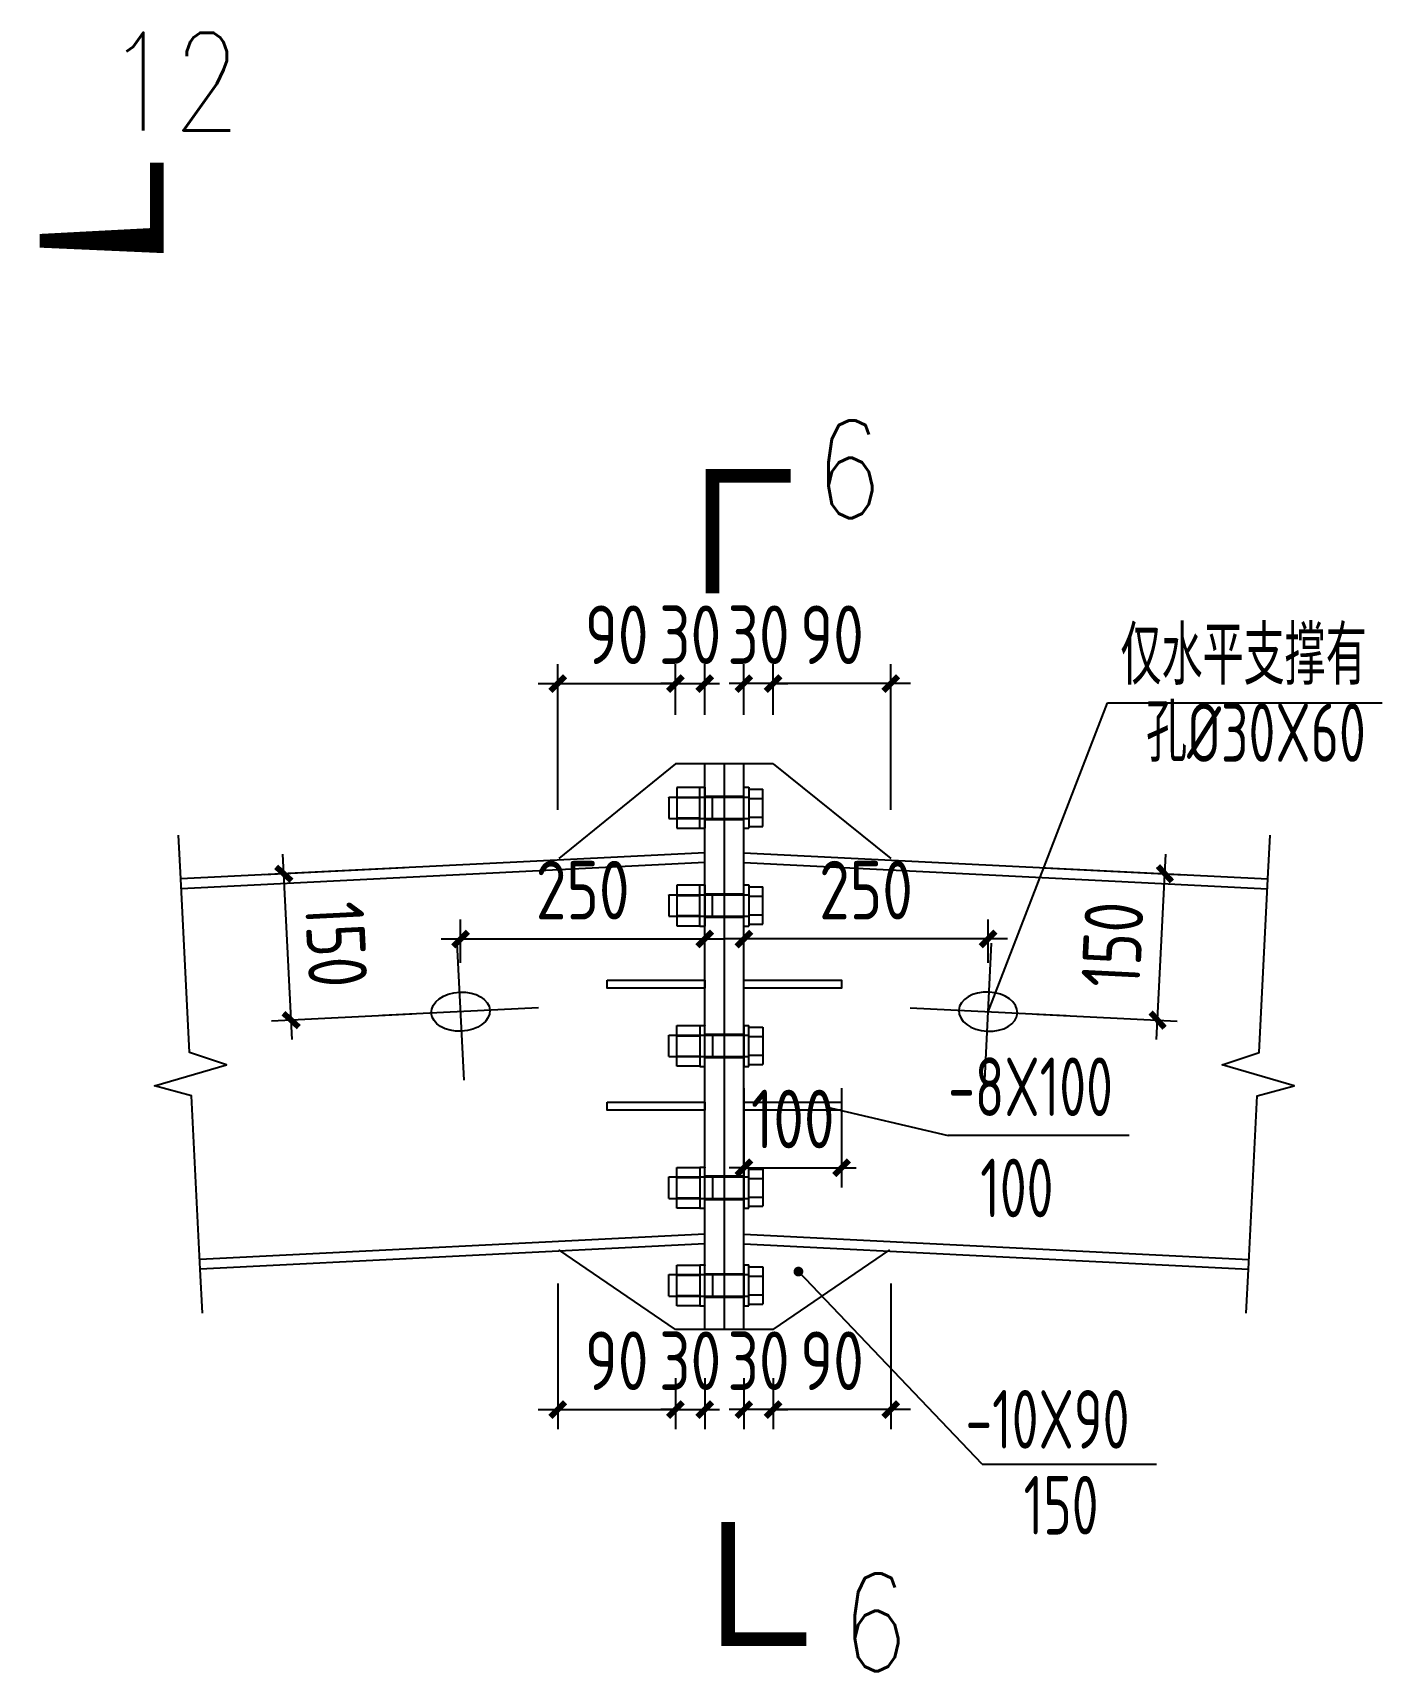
# Model space of a CAD drawing. Extents: x -33967 to 1773478, y -1022458 to -784650.
# Drawn here: x 1737440 to 1744347, y -1014490 to -1006104 of the extents above; entities that cross this region are included whole.
import ezdxf
from ezdxf.enums import TextEntityAlignment as Align

# ---------------------------------------------------------------- set-up
doc = ezdxf.new("R2010")
doc.units = 0
doc.header["$LTSCALE"] = 1000
doc.header["$MEASUREMENT"] = 0
for name, color, linetype in [('AXIS', 3, 'Continuous'), ('BOLT', 251, 'Continuous'), ('DIM', 146, 'Continuous'), ('GL', 150, 'Continuous'), ('PUB_DIM', 3, 'Continuous'), ('PZ', 202, 'Continuous'), ('TEXT', 7, 'Continuous'), ('引出线', 3, 'Continuous')]:
    doc.layers.add(name, color=color, linetype=linetype)
doc.styles.add('SIM-TSSC', font='simplex.shx', dxfattribs={"width": 0.8, "bigfont": 'tssdchn.shx'})
doc.styles.add('TSSD_Dimension', font='Tssdeng.shx', dxfattribs={"width": 0.8, "bigfont": 'hztxt.shx'})
doc.styles.add('TSSD_Norm', font='tssdeng.shx', dxfattribs={"bigfont": 'hztxt.shx'})
doc.dimstyles.new('TSSD_20_100', dxfattribs={"dimtxt": 300, "dimasz": 75, "dimexe": 100, "dimexo": 250, "dimgap": 100, "dimtad": 1, "dimdec": 0, "dimlfac": 0.2, "dimzin": 0, "dimdsep": 46, "dimtxsty": 'TSSD_Dimension', "dimblk": 'ARCHTICK', "dimcen": 0, "dimdle": 100, "dimclrt": 7, "dimadec": 0, "dimazin": 0, "dimtfac": 1, "dimtdec": 0, "dimtix": 1, "dimtmove": 2, "dimatfit": 3, "dimfxl": 1, "dimtolj": 1, "dimtzin": 0, "dimarcsym": 0})

# ---------------------------------------------------------------- blocks, each defined once
blk = doc.blocks.new('_ArchTick')
at = {"color": 0, "linetype": 'ByBlock', "const_width": 0.4}
blk.add_lwpolyline([(-0.5, -0.5), (0.5, 0.5)], dxfattribs=at)
blk = doc.blocks.new('*D703')
at = {"layer": 'Defpoints', "color": 0, "transparency": 16777216}
for p in [(1741831.970458434, -1012255.349706518), (1741229.829971778, -1012740.206730851), (1741229.829971778, -1013150.823071363)]:
    blk.add_point(p, dxfattribs=at)
at = {"layer": 'DIM', "color": 0, "lineweight": -2, "transparency": 16777216}
for p, q in [((1741831.970458434, -1012505.349706518), (1741831.970458434, -1013250.823071363)), ((1741229.829971778, -1012990.206730851), (1741229.829971778, -1013250.823071363)), ((1741931.970458434, -1013150.823071363), (1741129.829971778, -1013150.823071363))]:
    blk.add_line(p, q, dxfattribs=at)
at = {"layer": 'DIM', "color": 0, "lineweight": -2, "transparency": 16777216, "xscale": 75, "yscale": 75, "zscale": 75, "rotation": 180}
blk.add_blockref('_ArchTick', (1741229.829971778, -1013150.823071363), dxfattribs=at)
at = {"layer": 'DIM', "color": 0, "lineweight": -2, "transparency": 16777216, "xscale": 75, "yscale": 75, "zscale": 75}
blk.add_blockref('_ArchTick', (1741831.970458434, -1013150.823071363), dxfattribs=at)
at = {"layer": 'DIM', "color": 7, "transparency": 16777216, "insert": (1741530.900215106, -1012900.823071363), "char_height": 300, "attachment_point": 5, "style": 'TSSD_Dimension'}
blk.add_mtext('\\A1;90', dxfattribs=at)
blk = doc.blocks.new('*D704')
at = {"layer": 'Defpoints', "color": 0, "transparency": 16777216}
for p in [(1740729.829971777, -1012740.206730851), (1740879.829971777, -1012740.206730851), (1740879.829971777, -1013150.823071363)]:
    blk.add_point(p, dxfattribs=at)
at = {"layer": 'DIM', "color": 0, "lineweight": -2, "transparency": 16777216}
for p, q in [((1740729.829971777, -1012990.206730851), (1740729.829971777, -1013250.823071363)), ((1740879.829971777, -1012990.206730851), (1740879.829971777, -1013250.823071363)), ((1740729.829971777, -1013150.823071363), (1740654.829971777, -1013150.823071363)), ((1740729.829971777, -1013150.823071363), (1740879.829971777, -1013150.823071363)), ((1740879.829971777, -1013150.823071363), (1740954.829971777, -1013150.823071363))]:
    blk.add_line(p, q, dxfattribs=at)
at = {"layer": 'DIM', "color": 0, "lineweight": -2, "transparency": 16777216, "xscale": 75, "yscale": 75, "zscale": 75}
blk.add_blockref('_ArchTick', (1740729.829971777, -1013150.823071363), dxfattribs=at)
at = {"layer": 'DIM', "color": 0, "lineweight": -2, "transparency": 16777216, "xscale": 75, "yscale": 75, "zscale": 75, "rotation": 180}
blk.add_blockref('_ArchTick', (1740879.829971777, -1013150.823071363), dxfattribs=at)
at = {"layer": 'DIM', "color": 7, "transparency": 16777216, "insert": (1740804.829971777, -1012900.823071363), "char_height": 300, "attachment_point": 5, "style": 'TSSD_Dimension'}
blk.add_mtext('\\A1;30', dxfattribs=at)
blk = doc.blocks.new('*D705')
at = {"layer": 'Defpoints', "color": 0, "transparency": 16777216}
for p in [(1740127.68948512, -1012255.349706518), (1740729.829971777, -1012740.206730851), (1740729.829971777, -1013150.823071363)]:
    blk.add_point(p, dxfattribs=at)
at = {"layer": 'DIM', "color": 0, "lineweight": -2, "transparency": 16777216}
for p, q in [((1740127.68948512, -1012505.349706518), (1740127.68948512, -1013250.823071363)), ((1740729.829971777, -1012990.206730851), (1740729.829971777, -1013250.823071363)), ((1740027.68948512, -1013150.823071363), (1740829.829971777, -1013150.823071363))]:
    blk.add_line(p, q, dxfattribs=at)
at = {"layer": 'DIM', "color": 0, "lineweight": -2, "transparency": 16777216, "xscale": 75, "yscale": 75, "zscale": 75, "rotation": 180}
blk.add_blockref('_ArchTick', (1740127.68948512, -1013150.823071363), dxfattribs=at)
at = {"layer": 'DIM', "color": 0, "lineweight": -2, "transparency": 16777216, "xscale": 75, "yscale": 75, "zscale": 75}
blk.add_blockref('_ArchTick', (1740729.829971777, -1013150.823071363), dxfattribs=at)
at = {"layer": 'DIM', "color": 7, "transparency": 16777216, "insert": (1740428.759728448, -1012900.823071363), "char_height": 300, "attachment_point": 5, "style": 'TSSD_Dimension'}
blk.add_mtext('\\A1;90', dxfattribs=at)
blk = doc.blocks.new('*D706')
at = {"layer": 'Defpoints', "color": 0, "transparency": 16777216}
for p in [(1741079.829971777, -1012740.206730851), (1741229.829971778, -1012740.206730851), (1741079.829971777, -1013150.823071363)]:
    blk.add_point(p, dxfattribs=at)
at = {"layer": 'DIM', "color": 0, "lineweight": -2, "transparency": 16777216}
for p, q in [((1741079.829971777, -1012990.206730851), (1741079.829971777, -1013250.823071363)), ((1741229.829971778, -1012990.206730851), (1741229.829971778, -1013250.823071363)), ((1741079.829971777, -1013150.823071363), (1741004.829971777, -1013150.823071363)), ((1741229.829971778, -1013150.823071363), (1741079.829971777, -1013150.823071363)), ((1741229.829971778, -1013150.823071363), (1741304.829971778, -1013150.823071363))]:
    blk.add_line(p, q, dxfattribs=at)
at = {"layer": 'DIM', "color": 0, "lineweight": -2, "transparency": 16777216, "xscale": 75, "yscale": 75, "zscale": 75}
blk.add_blockref('_ArchTick', (1741079.829971777, -1013150.823071363), dxfattribs=at)
at = {"layer": 'DIM', "color": 0, "lineweight": -2, "transparency": 16777216, "xscale": 75, "yscale": 75, "zscale": 75, "rotation": 180}
blk.add_blockref('_ArchTick', (1741229.829971778, -1013150.823071363), dxfattribs=at)
at = {"layer": 'DIM', "color": 7, "transparency": 16777216, "insert": (1741154.829971778, -1012900.823071363), "char_height": 300, "attachment_point": 5, "style": 'TSSD_Dimension'}
blk.add_mtext('\\A1;30', dxfattribs=at)
blk = doc.blocks.new('*D707')
at = {"layer": 'Defpoints', "color": 0, "transparency": 16777216}
for p in [(1740729.829971777, -1009435.163652907), (1740729.829971777, -1009845.779993419), (1740127.68948512, -1010330.637017752)]:
    blk.add_point(p, dxfattribs=at)
at = {"layer": 'DIM', "color": 0, "lineweight": -2, "transparency": 16777216}
for p, q in [((1740127.68948512, -1010080.637017752), (1740127.68948512, -1009335.163652907)), ((1740729.829971777, -1009595.779993419), (1740729.829971777, -1009335.163652907)), ((1740027.68948512, -1009435.163652907), (1740829.829971777, -1009435.163652907))]:
    blk.add_line(p, q, dxfattribs=at)
at = {"layer": 'DIM', "color": 0, "lineweight": -2, "transparency": 16777216, "xscale": 75, "yscale": 75, "zscale": 75, "rotation": 180}
blk.add_blockref('_ArchTick', (1740127.68948512, -1009435.163652907), dxfattribs=at)
at = {"layer": 'DIM', "color": 0, "lineweight": -2, "transparency": 16777216, "xscale": 75, "yscale": 75, "zscale": 75}
blk.add_blockref('_ArchTick', (1740729.829971777, -1009435.163652907), dxfattribs=at)
at = {"layer": 'DIM', "color": 7, "transparency": 16777216, "insert": (1740428.759728448, -1009185.163652907), "char_height": 300, "attachment_point": 5, "style": 'TSSD_Dimension'}
blk.add_mtext('\\A1;90', dxfattribs=at)
blk = doc.blocks.new('*D708')
at = {"layer": 'Defpoints', "color": 0, "transparency": 16777216}
for p in [(1740879.829971777, -1009435.163652907), (1740729.829971777, -1009845.779993419), (1740879.829971777, -1009845.779993419)]:
    blk.add_point(p, dxfattribs=at)
at = {"layer": 'DIM', "color": 0, "lineweight": -2, "transparency": 16777216}
for p, q in [((1740729.829971777, -1009595.779993419), (1740729.829971777, -1009335.163652907)), ((1740879.829971777, -1009595.779993419), (1740879.829971777, -1009335.163652907)), ((1740729.829971777, -1009435.163652907), (1740654.829971777, -1009435.163652907)), ((1740729.829971777, -1009435.163652907), (1740879.829971777, -1009435.163652907)), ((1740879.829971777, -1009435.163652907), (1740954.829971777, -1009435.163652907))]:
    blk.add_line(p, q, dxfattribs=at)
at = {"layer": 'DIM', "color": 0, "lineweight": -2, "transparency": 16777216, "xscale": 75, "yscale": 75, "zscale": 75}
blk.add_blockref('_ArchTick', (1740729.829971777, -1009435.163652907), dxfattribs=at)
at = {"layer": 'DIM', "color": 0, "lineweight": -2, "transparency": 16777216, "xscale": 75, "yscale": 75, "zscale": 75, "rotation": 180}
blk.add_blockref('_ArchTick', (1740879.829971777, -1009435.163652907), dxfattribs=at)
at = {"layer": 'DIM', "color": 7, "transparency": 16777216, "insert": (1740804.829971777, -1009185.163652907), "char_height": 300, "attachment_point": 5, "style": 'TSSD_Dimension'}
blk.add_mtext('\\A1;30', dxfattribs=at)
blk = doc.blocks.new('*D709')
at = {"layer": 'Defpoints', "color": 0, "transparency": 16777216}
for p in [(1741079.829971777, -1009435.163652907), (1741079.829971777, -1009845.779993419), (1741229.829971778, -1009845.779993419)]:
    blk.add_point(p, dxfattribs=at)
at = {"layer": 'DIM', "color": 0, "lineweight": -2, "transparency": 16777216}
for p, q in [((1741079.829971777, -1009595.779993419), (1741079.829971777, -1009335.163652907)), ((1741229.829971778, -1009595.779993419), (1741229.829971778, -1009335.163652907)), ((1741079.829971777, -1009435.163652907), (1741004.829971777, -1009435.163652907)), ((1741229.829971778, -1009435.163652907), (1741079.829971777, -1009435.163652907)), ((1741229.829971778, -1009435.163652907), (1741304.829971778, -1009435.163652907))]:
    blk.add_line(p, q, dxfattribs=at)
at = {"layer": 'DIM', "color": 0, "lineweight": -2, "transparency": 16777216, "xscale": 75, "yscale": 75, "zscale": 75}
blk.add_blockref('_ArchTick', (1741079.829971777, -1009435.163652907), dxfattribs=at)
at = {"layer": 'DIM', "color": 0, "lineweight": -2, "transparency": 16777216, "xscale": 75, "yscale": 75, "zscale": 75, "rotation": 180}
blk.add_blockref('_ArchTick', (1741229.829971778, -1009435.163652907), dxfattribs=at)
at = {"layer": 'DIM', "color": 7, "transparency": 16777216, "insert": (1741154.829971778, -1009185.163652907), "char_height": 300, "attachment_point": 5, "style": 'TSSD_Dimension'}
blk.add_mtext('\\A1;30', dxfattribs=at)
blk = doc.blocks.new('*D710')
at = {"layer": 'Defpoints', "color": 0, "transparency": 16777216}
for p in [(1741229.829971778, -1009435.163652907), (1741229.829971778, -1009845.779993419), (1741831.970458434, -1010330.637017752)]:
    blk.add_point(p, dxfattribs=at)
at = {"layer": 'DIM', "color": 0, "lineweight": -2, "transparency": 16777216}
for p, q in [((1741229.829971778, -1009595.779993419), (1741229.829971778, -1009335.163652907)), ((1741831.970458434, -1010080.637017752), (1741831.970458434, -1009335.163652907)), ((1741931.970458434, -1009435.163652907), (1741129.829971778, -1009435.163652907))]:
    blk.add_line(p, q, dxfattribs=at)
at = {"layer": 'DIM', "color": 0, "lineweight": -2, "transparency": 16777216, "xscale": 75, "yscale": 75, "zscale": 75, "rotation": 180}
blk.add_blockref('_ArchTick', (1741229.829971778, -1009435.163652907), dxfattribs=at)
at = {"layer": 'DIM', "color": 0, "lineweight": -2, "transparency": 16777216, "xscale": 75, "yscale": 75, "zscale": 75}
blk.add_blockref('_ArchTick', (1741831.970458434, -1009435.163652907), dxfattribs=at)
at = {"layer": 'DIM', "color": 7, "transparency": 16777216, "insert": (1741530.900215106, -1009185.163652907), "char_height": 300, "attachment_point": 5, "style": 'TSSD_Dimension'}
blk.add_mtext('\\A1;90', dxfattribs=at)
blk = doc.blocks.new('*D711')
at = {"layer": 'Defpoints', "color": 0, "transparency": 16777216}
for p in [(1740879.829976776, -1010742.153434506), (1739629.829971778, -1011114.216155151), (1740879.829976776, -1011114.216155151)]:
    blk.add_point(p, dxfattribs=at)
at = {"layer": 'DIM', "color": 0, "lineweight": -2, "transparency": 16777216}
for p, q in [((1739629.829971778, -1010864.216155151), (1739629.829971778, -1010642.153434506)), ((1740879.829976776, -1010864.216155151), (1740879.829976776, -1010642.153434506)), ((1739529.829971778, -1010742.153434506), (1740979.829976776, -1010742.153434506))]:
    blk.add_line(p, q, dxfattribs=at)
at = {"layer": 'DIM', "color": 0, "lineweight": -2, "transparency": 16777216, "xscale": 75, "yscale": 75, "zscale": 75, "rotation": 180}
blk.add_blockref('_ArchTick', (1739629.829971778, -1010742.153434506), dxfattribs=at)
at = {"layer": 'DIM', "color": 0, "lineweight": -2, "transparency": 16777216, "xscale": 75, "yscale": 75, "zscale": 75}
blk.add_blockref('_ArchTick', (1740879.829976776, -1010742.153434506), dxfattribs=at)
at = {"layer": 'DIM', "color": 7, "transparency": 16777216, "insert": (1740254.829974277, -1010492.153434506), "char_height": 300, "attachment_point": 5, "style": 'TSSD_Dimension'}
blk.add_mtext('\\A1;250', dxfattribs=at)
blk = doc.blocks.new('*D712')
at = {"layer": 'Defpoints', "color": 0, "transparency": 16777216}
for p in [(1739592.376583026, -1010365.152662856), (1738724.843872973, -1010408.529298359), (1739629.829752091, -1011114.21604416)]:
    blk.add_point(p, dxfattribs=at)
at = {"layer": 'DIM', "color": 0, "lineweight": -2, "transparency": 16777216}
for p, q in [((1738767.290803732, -1011257.46791355), (1738719.850111278, -1010308.654064471)), ((1739342.688498307, -1010377.637067092), (1738624.968639085, -1010413.523060053)), ((1739380.141667372, -1011126.700448396), (1738662.42180815, -1011162.586441357))]:
    blk.add_line(p, q, dxfattribs=at)
at = {"layer": 'DIM', "color": 0, "lineweight": -2, "transparency": 16777216, "xscale": 75, "yscale": 75, "zscale": 75}
for p, rotation in [((1738724.843872973, -1010408.529298359), 92.86240522610281), ((1738762.297042038, -1011157.592679663), 272.8624052261028)]:
    blk.add_blockref('_ArchTick', p, dxfattribs=dict(at, rotation=rotation))
at = {"layer": 'DIM', "color": 7, "transparency": 16777216, "insert": (1738993.258542225, -1010770.576584775), "char_height": 300, "attachment_point": 5, "rotation": 272.86240522610285, "style": 'TSSD_Dimension'}
blk.add_mtext('\\A1;150', dxfattribs=at)
blk = doc.blocks.new('*D713')
at = {"layer": 'Defpoints', "color": 0, "transparency": 16777216}
for p in [(1742367.283360528, -1010365.152662856), (1743234.816070577, -1010408.529298359), (1742329.830191463, -1011114.21604416)]:
    blk.add_point(p, dxfattribs=at)
at = {"layer": 'DIM', "color": 0, "lineweight": -2, "transparency": 16777216}
for p, q in [((1743192.369139818, -1011257.46791355), (1743239.809832272, -1010308.654064471)), ((1742616.971445248, -1010377.637067092), (1743334.691304465, -1010413.523060053)), ((1742579.518276182, -1011126.700448396), (1743297.2381354, -1011162.586441357))]:
    blk.add_line(p, q, dxfattribs=at)
at = {"layer": 'DIM', "color": 0, "lineweight": -2, "transparency": 16777216, "xscale": 75, "yscale": 75, "zscale": 75}
for p, rotation in [((1743234.816070577, -1010408.529298359), 87.13759477387937), ((1743197.362901512, -1011157.592679662), 267.1375947738794)]:
    blk.add_blockref('_ArchTick', p, dxfattribs=dict(at, rotation=rotation))
at = {"layer": 'DIM', "color": 7, "transparency": 16777216, "insert": (1742966.401401325, -1010770.576584775), "char_height": 300, "attachment_point": 5, "rotation": 87.13759477387937, "style": 'TSSD_Dimension'}
blk.add_mtext('\\A1;150', dxfattribs=at)
blk = doc.blocks.new('*D714')
at = {"layer": 'Defpoints', "color": 0, "transparency": 16777216}
for p in [(1741079.829966779, -1010742.153434506), (1741079.829966779, -1011114.216155151), (1742329.829971776, -1011114.216155151)]:
    blk.add_point(p, dxfattribs=at)
at = {"layer": 'DIM', "color": 0, "lineweight": -2, "transparency": 16777216}
for p, q in [((1741079.829966779, -1010864.216155151), (1741079.829966779, -1010642.153434506)), ((1742329.829971776, -1010864.216155151), (1742329.829971776, -1010642.153434506)), ((1742429.829971776, -1010742.153434506), (1740979.829966779, -1010742.153434506))]:
    blk.add_line(p, q, dxfattribs=at)
at = {"layer": 'DIM', "color": 0, "lineweight": -2, "transparency": 16777216, "xscale": 75, "yscale": 75, "zscale": 75, "rotation": 180}
blk.add_blockref('_ArchTick', (1741079.829966779, -1010742.153434506), dxfattribs=at)
at = {"layer": 'DIM', "color": 0, "lineweight": -2, "transparency": 16777216, "xscale": 75, "yscale": 75, "zscale": 75}
blk.add_blockref('_ArchTick', (1742329.829971776, -1010742.153434506), dxfattribs=at)
at = {"layer": 'DIM', "color": 7, "transparency": 16777216, "insert": (1741704.829969278, -1010492.153434506), "char_height": 300, "attachment_point": 5, "style": 'TSSD_Dimension'}
blk.add_mtext('\\A1;250', dxfattribs=at)
blk = doc.blocks.new('*D715')
at = {"layer": 'Defpoints', "color": 0, "transparency": 16777216}
for p in [(1741079.829971778, -1011255.102958529), (1741579.829971778, -1011255.102958529), (1741579.829971778, -1011913.509927922)]:
    blk.add_point(p, dxfattribs=at)
at = {"layer": 'DIM', "color": 0, "lineweight": -2, "transparency": 16777216}
for p, q in [((1741079.829971778, -1011505.102958529), (1741079.829971778, -1012013.509927922)), ((1741579.829971778, -1011505.102958529), (1741579.829971778, -1012013.509927922)), ((1741079.829971778, -1011913.509927922), (1741004.829971778, -1011913.509927922)), ((1741079.829971778, -1011913.509927922), (1741579.829971778, -1011913.509927922)), ((1741579.829971778, -1011913.509927922), (1741654.829971778, -1011913.509927922))]:
    blk.add_line(p, q, dxfattribs=at)
at = {"layer": 'DIM', "color": 0, "lineweight": -2, "transparency": 16777216, "xscale": 75, "yscale": 75, "zscale": 75}
blk.add_blockref('_ArchTick', (1741079.829971778, -1011913.509927922), dxfattribs=at)
at = {"layer": 'DIM', "color": 0, "lineweight": -2, "transparency": 16777216, "xscale": 75, "yscale": 75, "zscale": 75, "rotation": 180}
blk.add_blockref('_ArchTick', (1741579.829971778, -1011913.509927922), dxfattribs=at)
at = {"layer": 'DIM', "color": 7, "transparency": 16777216, "insert": (1741329.829971778, -1011663.509927922), "char_height": 300, "attachment_point": 5, "style": 'TSSD_Dimension'}
blk.add_mtext('\\A1;100', dxfattribs=at)

msp = doc.modelspace()

# ---------------------------------------------------------------- linework, layer by layer
at = {"layer": 'AXIS'}
for p, q in [((1739647.36248664, -1011464.175022625), (1739612.297419188, -1010764.258040739)), ((1742312.297456915, -1011464.175022625), (1742347.362524366, -1010764.258040739)), ((1740029.330883468, -1011094.241385148), (1739230.329461734, -1011134.191456235)), ((1741930.329060087, -1011094.241385148), (1742729.330481821, -1011134.191456235))]:
    msp.add_line(p, q, dxfattribs=at)
at = {"layer": 'AXIS', "color": 3, "const_width": 70}
msp.add_lwpolyline([(1737475.069119302, -1007168.829430172), (1738075.069119302, -1007168.829430174), (1738075.069119303, -1006768.829430174)], dxfattribs=at)
at = {"layer": 'BOLT'}
for p, q in [((1740854.829971778, -1009966.856944965), (1740736.82996987, -1009966.856944967)), ((1740736.82996987, -1009966.856944967), (1740736.82996987, -1010174.703041873)), ((1740854.829971777, -1010175.779993422), (1740854.829971778, -1009965.779993422)), ((1740854.829971778, -1009965.779993422), (1740879.829971778, -1009965.779993419)), ((1740879.829971778, -1009965.779993419), (1740879.829971778, -1010175.779993419)), ((1741079.829971778, -1009965.77999344), (1741104.829971778, -1009965.77999344)), ((1741079.829971777, -1010175.779993438), (1741079.829971778, -1009965.77999344)), ((1741079.829971778, -1009965.77999344), (1741079.829971778, -1009968.629753762)), ((1741104.829971778, -1009965.77999344), (1741104.829971778, -1010175.77999344)), ((1741104.829971778, -1009975.517199023), (1741177.429971777, -1009975.517199023)), ((1741177.429971777, -1010166.042787856), (1741177.429971777, -1009975.517199023)), ((1740694.829966127, -1010015.779993419), (1740919.829966126, -1010015.779993419)), ((1740694.829966127, -1010018.629753743), (1740694.829966127, -1010015.779993419)), ((1740694.829966127, -1010015.779993419), (1740694.829966127, -1010125.779993421)), ((1740736.82996987, -1010018.818469194), (1740854.829971777, -1010018.818469193)), ((1740879.829971777, -1010010.779993421), (1740919.829971777, -1010010.779993421)), ((1740879.829971778, -1010012.464483264), (1740879.829971777, -1010010.779993421)), ((1740879.829971777, -1010010.779993421), (1740879.829971778, -1010013.716602444)), ((1740919.829971777, -1010010.779993421), (1741079.829971778, -1010010.779993439)), ((1740919.829966127, -1010130.779993419), (1740919.829966126, -1010010.779993422)), ((1740919.829966126, -1010015.779993419), (1741079.829971777, -1010015.77999344)), ((1741079.829971777, -1010015.77999344), (1741104.829971777, -1010015.779993439)), ((1741104.829971778, -1010023.148596233), (1741177.429971777, -1010023.148596231)), ((1740694.829966127, -1010125.779993421), (1740919.829966127, -1010125.779993422)), ((1740736.82996987, -1010122.741517648), (1740854.829971777, -1010122.741517648)), ((1740879.829971777, -1010130.779993422), (1740919.829971777, -1010130.779993419)), ((1740919.829966127, -1010125.779993422), (1741079.829971777, -1010125.779993438)), ((1740919.829971777, -1010130.779993419), (1740919.829971778, -1010127.843384398)), ((1740919.829971778, -1010129.095503576), (1740919.829971777, -1010130.779993419)), ((1740919.829971777, -1010130.779993419), (1741079.829971778, -1010130.779993441)), ((1741079.829971777, -1010125.779993438), (1741104.829971777, -1010125.77999344)), ((1741079.829971778, -1010130.779993441), (1741079.829971777, -1010127.843384419)), ((1741079.829971777, -1010129.095503595), (1741079.829971778, -1010130.779993441)), ((1741104.829971778, -1010118.411390647), (1741177.429971778, -1010118.411390648)), ((1740736.82996987, -1010174.703041873), (1740854.829971778, -1010174.703041873)), ((1740854.829971777, -1010175.779993422), (1740879.829971778, -1010175.779993419)), ((1740879.829971778, -1010175.779993419), (1740879.829971778, -1010172.930233101)), ((1741079.829971777, -1010175.779993438), (1741104.829971778, -1010175.77999344)), ((1741104.829971778, -1010166.042787856), (1741177.429971777, -1010166.042787856)), ((1740736.82996987, -1010466.856944967), (1740736.82996987, -1010674.703041873)), ((1740854.829971778, -1010466.856944966), (1740736.82996987, -1010466.856944967)), ((1740854.829971778, -1010465.779993422), (1740879.829971777, -1010465.779993419)), ((1740854.829971778, -1010675.779993422), (1740854.829971778, -1010465.779993422)), ((1740879.829971777, -1010465.779993419), (1740879.829971777, -1010675.77999342)), ((1741079.829971778, -1010465.779993441), (1741079.829971778, -1010468.629753761)), ((1741079.829971778, -1010675.779993438), (1741079.829971778, -1010465.779993441)), ((1741079.829971778, -1010465.779993441), (1741104.829971778, -1010465.779993439)), ((1741104.829971778, -1010465.779993439), (1741104.829971778, -1010675.77999344)), ((1741104.829971778, -1010475.517199023), (1741177.429971778, -1010475.517199023)), ((1741177.429971778, -1010666.042787856), (1741177.429971778, -1010475.517199023)), ((1740694.829966127, -1010515.77999342), (1740694.829966127, -1010625.77999342)), ((1740694.829966127, -1010518.629753742), (1740694.829966127, -1010515.77999342)), ((1740694.829966127, -1010515.77999342), (1740919.829966127, -1010515.779993419)), ((1740736.829969869, -1010518.818469194), (1740854.829971777, -1010518.818469193)), ((1740879.829971777, -1010510.779993421), (1740879.829971778, -1010513.716602444)), ((1740879.829971778, -1010512.464483263), (1740879.829971777, -1010510.779993421)), ((1740879.829971777, -1010510.779993421), (1740919.829971777, -1010510.779993422)), ((1740919.829966127, -1010630.779993419), (1740919.829966127, -1010510.779993422)), ((1740919.829971777, -1010510.779993422), (1741079.829971778, -1010510.779993439)), ((1740919.829966127, -1010515.779993419), (1741079.829971777, -1010515.77999344)), ((1741079.829971777, -1010515.77999344), (1741104.829971777, -1010515.779993439)), ((1741104.829971778, -1010523.148596233), (1741177.429971778, -1010523.14859623)), ((1740694.829966127, -1010625.77999342), (1740919.829966127, -1010625.779993422)), ((1740736.829969871, -1010622.741517648), (1740854.829971778, -1010622.741517648)), ((1740879.829971778, -1010630.779993421), (1740919.829971777, -1010630.779993419)), ((1740919.829966127, -1010625.779993422), (1741079.829971777, -1010625.779993438)), ((1740919.829971777, -1010630.779993419), (1740919.829971778, -1010627.843384398)), ((1740919.829971778, -1010629.095503576), (1740919.829971777, -1010630.779993419)), ((1740919.829971777, -1010630.779993419), (1741079.829971778, -1010630.77999344)), ((1741079.829971777, -1010625.779993438), (1741104.829971778, -1010625.779993441)), ((1741079.829971778, -1010630.77999344), (1741079.829971778, -1010627.84338442)), ((1741079.829971777, -1010629.095503595), (1741079.829971778, -1010630.77999344)), ((1741104.829971778, -1010618.411390647), (1741177.429971778, -1010618.411390648)), ((1740736.82996987, -1010674.703041873), (1740854.829971778, -1010674.703041873)), ((1740854.829971778, -1010675.779993422), (1740879.829971777, -1010675.77999342)), ((1740879.829971777, -1010675.77999342), (1740879.829971778, -1010672.9302331)), ((1741079.829971778, -1010675.779993438), (1741104.829971778, -1010675.77999344)), ((1741104.829971778, -1010666.042787856), (1741177.429971778, -1010666.042787856)), ((1740694.829966127, -1011234.334828527), (1740919.829966127, -1011234.334828526)), ((1740694.829966127, -1011344.334828529), (1740694.829966127, -1011234.334828527)), ((1740736.82996987, -1011393.25787698), (1740736.829969871, -1011185.411780075)), ((1740736.829969871, -1011185.411780075), (1740854.829971778, -1011185.411780075)), ((1740736.829969871, -1011237.3733043), (1740854.829971778, -1011237.373304301)), ((1740854.829971778, -1011184.334828526), (1740854.829971778, -1011394.334828526)), ((1740854.829971778, -1011184.334828526), (1740879.829971778, -1011184.334828528)), ((1740879.829971778, -1011394.334828528), (1740879.829971778, -1011184.334828528)), ((1740879.829971778, -1011184.334828528), (1740879.829971778, -1011187.184588848)), ((1740879.829971778, -1011229.334828527), (1740919.829971778, -1011229.334828528)), ((1740919.829971778, -1011229.334828528), (1741079.829971778, -1011229.334828508)), ((1740919.829971778, -1011231.019318372), (1740919.829971778, -1011229.334828528)), ((1740919.829971778, -1011229.334828528), (1740919.829971777, -1011232.27143755)), ((1740919.829966127, -1011229.334828528), (1740919.829966127, -1011349.334828526)), ((1740919.829966127, -1011234.334828526), (1741079.829971777, -1011234.334828511)), ((1741079.829971778, -1011184.33482851), (1741104.829971778, -1011184.334828508)), ((1741079.829971778, -1011184.33482851), (1741079.829971778, -1011394.334828508)), ((1741079.829971777, -1011231.019318354), (1741079.829971778, -1011229.334828508)), ((1741079.829971778, -1011229.334828508), (1741079.829971778, -1011232.27143753)), ((1741079.829971777, -1011234.334828511), (1741104.829971778, -1011234.334828508)), ((1741104.829971778, -1011394.334828509), (1741104.829971778, -1011184.334828508)), ((1741104.829971778, -1011194.072034092), (1741177.429971778, -1011194.072034092)), ((1741177.429971778, -1011194.072034092), (1741177.429971778, -1011384.597622925)), ((1741104.829971778, -1011241.703431301), (1741177.429971778, -1011241.7034313)), ((1740694.829966126, -1011341.485068205), (1740694.829966127, -1011344.334828529)), ((1740694.829966127, -1011344.334828529), (1740919.829966127, -1011344.334828528)), ((1740736.82996987, -1011341.296352755), (1740854.829971777, -1011341.296352754)), ((1740854.829971778, -1011393.257876982), (1740736.82996987, -1011393.25787698)), ((1740854.829971778, -1011394.334828526), (1740879.829971778, -1011394.334828528)), ((1740879.829971777, -1011349.334828528), (1740879.829971778, -1011346.398219504)), ((1740879.829971778, -1011347.650338685), (1740879.829971777, -1011349.334828528)), ((1740879.829971777, -1011349.334828528), (1740919.829971777, -1011349.334828527)), ((1740919.829966127, -1011344.334828528), (1741079.829971778, -1011344.334828508)), ((1740919.829971777, -1011349.334828527), (1741079.829971778, -1011349.334828508)), ((1741079.829971778, -1011344.334828508), (1741104.829971777, -1011344.334828509)), ((1741079.829971778, -1011394.334828508), (1741079.829971778, -1011391.485068188)), ((1741079.829971778, -1011394.334828508), (1741104.829971778, -1011394.334828509)), ((1741104.829971778, -1011336.966225715), (1741177.429971778, -1011336.966225718)), ((1741104.829971778, -1011384.597622925), (1741177.429971778, -1011384.597622925)), ((1740694.829966127, -1011960.206730855), (1740919.829966127, -1011960.206730855)), ((1740694.829966127, -1012070.206730858), (1740694.829966127, -1011960.206730855)), ((1740736.82996987, -1012119.129779308), (1740736.829969871, -1011911.283682403)), ((1740736.829969871, -1011911.283682403), (1740854.829971778, -1011911.283682404)), ((1740736.829969871, -1011963.245206629), (1740854.829971778, -1011963.24520663)), ((1740854.829971778, -1011910.206730855), (1740854.829971778, -1012120.206730855)), ((1740854.829971778, -1011910.206730855), (1740879.829971778, -1011910.206730857)), ((1740879.829971778, -1012120.206730857), (1740879.829971778, -1011910.206730857)), ((1740879.829971778, -1011910.206730857), (1740879.829971778, -1011913.056491176)), ((1740879.829971778, -1011955.206730855), (1740919.829971778, -1011955.206730857)), ((1740919.829971778, -1011955.206730857), (1741079.829971778, -1011955.206730837)), ((1740919.829971778, -1011956.891220701), (1740919.829971778, -1011955.206730857)), ((1740919.829971778, -1011955.206730857), (1740919.829971777, -1011958.143339879)), ((1740919.829966127, -1011955.206730857), (1740919.829966127, -1012075.206730855)), ((1740919.829966127, -1011960.206730855), (1741079.829971777, -1011960.206730839)), ((1741079.829971778, -1011910.206730838), (1741104.829971778, -1011910.206730836)), ((1741079.829971778, -1011910.206730838), (1741079.829971778, -1012120.206730836)), ((1741079.829971777, -1011956.891220683), (1741079.829971778, -1011955.206730837)), ((1741079.829971778, -1011955.206730837), (1741079.829971778, -1011958.143339859)), ((1741079.829971777, -1011960.206730839), (1741104.829971778, -1011960.206730837)), ((1741104.829971778, -1012120.206730837), (1741104.829971778, -1011910.206730836)), ((1741104.829971778, -1011919.94393642), (1741177.429971778, -1011919.94393642)), ((1741104.829971778, -1011967.575333629), (1741177.429971778, -1011967.575333628)), ((1741177.429971778, -1011919.94393642), (1741177.429971778, -1012110.469525253)), ((1740694.829966126, -1012067.356970534), (1740694.829966127, -1012070.206730858)), ((1740694.829966127, -1012070.206730858), (1740919.829966127, -1012070.206730857)), ((1740736.82996987, -1012067.168255083), (1740854.829971777, -1012067.168255083)), ((1740879.829971777, -1012075.206730857), (1740879.829971778, -1012072.270121832)), ((1740879.829971778, -1012073.522241013), (1740879.829971777, -1012075.206730857)), ((1740879.829971777, -1012075.206730857), (1740919.829971777, -1012075.206730855)), ((1740919.829966127, -1012070.206730857), (1741079.829971778, -1012070.206730836)), ((1740919.829971777, -1012075.206730855), (1741079.829971778, -1012075.206730837)), ((1741079.829971778, -1012070.206730836), (1741104.829971777, -1012070.206730837)), ((1741104.829971778, -1012062.838128044), (1741177.429971778, -1012062.838128046)), ((1740854.829971778, -1012119.129779311), (1740736.82996987, -1012119.129779308)), ((1740854.829971778, -1012120.206730855), (1740879.829971778, -1012120.206730857)), ((1741079.829971778, -1012120.206730836), (1741079.829971778, -1012117.356970516)), ((1741079.829971778, -1012120.206730836), (1741104.829971778, -1012120.206730837)), ((1741104.829971778, -1012110.469525254), (1741177.429971778, -1012110.469525253)), ((1740736.82996987, -1012411.283682404), (1740854.829971777, -1012411.283682403)), ((1740736.82996987, -1012619.129779308), (1740736.82996987, -1012411.283682404)), ((1740854.829971778, -1012410.206730856), (1740879.829971777, -1012410.206730858)), ((1740854.829971778, -1012410.206730856), (1740854.829971778, -1012620.206730854)), ((1740879.829971777, -1012410.206730858), (1740879.829971778, -1012413.056491176)), ((1740879.829971777, -1012620.206730858), (1740879.829971777, -1012410.206730858)), ((1741079.829971778, -1012410.206730838), (1741079.829971778, -1012620.206730835)), ((1741079.829971778, -1012410.206730838), (1741104.829971778, -1012410.206730835)), ((1741104.829971778, -1012620.206730837), (1741104.829971778, -1012410.206730835)), ((1740694.829966127, -1012570.206730857), (1740694.829966127, -1012460.206730856)), ((1740694.829966127, -1012460.206730856), (1740919.829966126, -1012460.206730855)), ((1740736.82996987, -1012463.245206629), (1740854.829971778, -1012463.245206628)), ((1740879.829971778, -1012455.206730855), (1740919.829971778, -1012455.206730856)), ((1740919.829966127, -1012455.206730858), (1740919.829966127, -1012575.206730855)), ((1740919.829971778, -1012455.206730856), (1740919.829971778, -1012458.143339879)), ((1740919.829971777, -1012456.8912207), (1740919.829971778, -1012455.206730856)), ((1740919.829971778, -1012455.206730856), (1741079.829971778, -1012455.206730836)), ((1740919.829966126, -1012460.206730855), (1741079.829971777, -1012460.206730838)), ((1741079.829971778, -1012455.206730836), (1741079.829971777, -1012458.143339858)), ((1741079.829971777, -1012456.891220682), (1741079.829971778, -1012455.206730836)), ((1741079.829971777, -1012460.206730838), (1741104.829971778, -1012460.206730835)), ((1741104.829971778, -1012419.943936422), (1741177.429971777, -1012419.94393642)), ((1741104.829971778, -1012467.575333629), (1741177.429971778, -1012467.575333629)), ((1741177.429971777, -1012419.94393642), (1741177.429971778, -1012610.469525254)), ((1740694.829966127, -1012567.356970535), (1740694.829966127, -1012570.206730857)), ((1740694.829966127, -1012570.206730857), (1740919.829966126, -1012570.206730856)), ((1740736.82996987, -1012567.168255083), (1740854.829971777, -1012567.168255082)), ((1740879.829971777, -1012575.206730856), (1740879.829971778, -1012572.270121833)), ((1740879.829971777, -1012573.522241014), (1740879.829971777, -1012575.206730856)), ((1740879.829971777, -1012575.206730856), (1740919.829971778, -1012575.206730855)), ((1740919.829966126, -1012570.206730856), (1741079.829971777, -1012570.206730836)), ((1740919.829971778, -1012575.206730855), (1741079.829971778, -1012575.206730838)), ((1741079.829971777, -1012570.206730836), (1741104.829971777, -1012570.206730837)), ((1741104.829971778, -1012562.838128043), (1741177.429971778, -1012562.838128047)), ((1740854.829971778, -1012619.129779311), (1740736.82996987, -1012619.129779308)), ((1740854.829971778, -1012620.206730854), (1740879.829971777, -1012620.206730858)), ((1741079.829971778, -1012620.206730835), (1741079.829971778, -1012617.356970515)), ((1741079.829971778, -1012620.206730835), (1741104.829971778, -1012620.206730837)), ((1741104.829971778, -1012610.469525254), (1741177.429971778, -1012610.469525254))]:
    msp.add_line(p, q, dxfattribs=at)
at = {"layer": 'GL'}
for p, q in [((1740879.829971778, -1010300.779993419), (1738197.464474231, -1010434.898268297)), ((1741079.829971777, -1010300.779993419), (1743762.195469323, -1010434.898268296)), ((1740879.829971778, -1010350.842454406), (1738199.961355078, -1010484.835885241)), ((1741079.829971777, -1010350.842454406), (1743759.698588476, -1010484.835885241)), ((1740879.829971778, -1012253.215971882), (1738294.842827272, -1012382.465329107)), ((1740879.829971778, -1012303.27843287), (1738297.339708119, -1012432.402946052)), ((1741079.829971777, -1012253.215971884), (1743664.817116282, -1012382.465329109)), ((1741079.829971778, -1012303.27843287), (1743662.320235435, -1012432.402946052))]:
    msp.add_line(p, q, dxfattribs=at)
msp.add_ellipse((1739629.829947916, -1011114.216431925), major_axis=(149.8128508316586, 7.49064254167024), ratio=0.6693150752914241, dxfattribs=at)
at = {"layer": 'GL', "extrusion": (0, 0, -1)}
msp.add_ellipse((1742329.829995638, -1011114.216431925), major_axis=(-149.8128508316586, 7.49064254167024), ratio=0.6693150752914241, dxfattribs=at)
at = {"layer": 'PUB_DIM', "const_width": 70}
for points in [[(1740919.083902082, -1008972.300087918), (1740919.083902082, -1008372.300087918), (1741319.083902082, -1008372.300087918)], [(1740999.188681481, -1013726.250781356), (1740999.188681481, -1014326.250781356), (1741399.188681481, -1014326.250781356)]]:
    msp.add_lwpolyline(points, dxfattribs=at)
at = {"layer": 'PUB_DIM'}
for points in [[(1738308.575671932, -1012657.122222301), (1738297.339708119, -1012432.402946053), (1738252.945166656, -1011544.51211679), (1738062.6828461, -1011493.950279635), (1738432.314566118, -1011386.621067217), (1738241.859015695, -1011322.78909756), (1738197.464474231, -1010434.898268297), (1738186.228510419, -1010210.178992049)], [(1743651.084271622, -1012657.122222301), (1743662.320235435, -1012432.402946053), (1743706.714776898, -1011544.51211679), (1743896.977097454, -1011493.950279635), (1743527.345377436, -1011386.621067217), (1743717.80092786, -1011322.78909756), (1743762.195469323, -1010434.898268297), (1743773.431433136, -1010210.178992049)]]:
    msp.add_lwpolyline(points, dxfattribs=at)
at = {"layer": 'PZ'}
for p, q in [((1740729.829971777, -1009845.779993419), (1740132.68948512, -1010330.637017752)), ((1741229.829971778, -1009845.779993419), (1740729.829971778, -1009845.779993419)), ((1740879.829971778, -1012740.206730856), (1740879.829971778, -1009845.779993419)), ((1740979.829971777, -1012740.206730856), (1740979.829971777, -1009845.77999342)), ((1741079.829971778, -1012740.206730857), (1741079.829971777, -1009845.779993419)), ((1741229.829971778, -1009845.779993419), (1741831.970458434, -1010330.637017752)), ((1740729.829971778, -1012740.206730857), (1740132.28774822, -1012333.155544047)), ((1741229.829971777, -1012740.206730857), (1741827.372195334, -1012333.155544047)), ((1741229.829971777, -1012740.206730857), (1740729.829971777, -1012740.206730856))]:
    msp.add_line(p, q, dxfattribs=at)
for points in [[(1740379.829971777, -1010953.811924438), (1740879.829971778, -1010953.811924437), (1740879.829971778, -1010993.811924437), (1740379.829971778, -1010993.811924438)], [(1741079.829971777, -1010953.811924435), (1741579.829971778, -1010953.811924434), (1741579.829971778, -1010993.811924434), (1741079.829971778, -1010993.811924436)], [(1740379.829971777, -1011577.845668979), (1740879.829971778, -1011577.845668979), (1740879.829971778, -1011617.845668978), (1740379.829971778, -1011617.845668979)], [(1741079.829971777, -1011577.845668977), (1741579.829971778, -1011577.845668976), (1741579.829971778, -1011617.845668976), (1741079.829971778, -1011617.845668977)]]:
    msp.add_lwpolyline(points, close=True, dxfattribs=at)
at = {"layer": '引出线'}
for p, q in [((1742329.830191463, -1011114.21604416), (1742940.476437472, -1009533.582132189)), ((1742940.476437472, -1009533.582132189), (1744347.015343313, -1009533.582132189)), ((1741499.355411532, -1011601.011713541), (1742125.375816774, -1011748.603093712)), ((1743050.928945102, -1011748.603093712), (1742125.375816774, -1011748.603093712)), ((1742300.144883075, -1013429.525912434), (1741358.95608432, -1012444.492147659)), ((1742300.144883075, -1013429.525912434), (1743191.103945413, -1013429.525912434))]:
    msp.add_line(p, q, dxfattribs=at)
at = {"layer": '引出线', "const_width": 25}
msp.add_lwpolyline([(1741346.45608432, -1012444.492147659, 1), (1741371.45608432, -1012444.492147659, 1)], format="xyb", close=True, dxfattribs=at)

# ---------------------------------------------------------------- texts
at = {"layer": 'AXIS', "color": 3, "style": 'SIM-TSSC', "width": 0.8}
msp.add_text('12', height=500.0000000000005, rotation=359.999999999774, dxfattribs=at).set_placement((1737816.590079625, -1006604.135309083))
at = {"layer": 'PUB_DIM', "style": 'SIM-TSSC', "width": 0.8}
for p in [(1741616.423426894, -1008338.89135707), (1741750.245092481, -1014239.895641948)]:
    msp.add_text('6', height=500.0000000000005, dxfattribs=at).set_placement(p, align=Align.MIDDLE_CENTER)
at = {"layer": 'TEXT', "style": 'TSSD_Norm', "width": 0.7}
for s, p in [('仅水平支撑有', (1743007.572677623, -1009441.271092107)), ('孔%%c30X60', (1743138.266196702, -1009835.592595105)), ('-8X100', (1742125.375816774, -1011648.603093712)), ('100', (1742289.585948329, -1012166.559908389)), ('-10X90', (1742213.942784167, -1013350.536092247)), ('150', (1742511.644016842, -1013790.101535568))]:
    msp.add_text(s, height=300.0000000000001, dxfattribs=at).set_placement(p)

# ---------------------------------------------------------------- dimensions: what is measured, and where the dimension line sits
at = {"layer": 'DIM'}
for base, p1, p2, picture, middle in [((1740729.829971777, -1009435.163652907), (1740127.68948512, -1010330.637017752), (1740729.829971777, -1009845.779993419), '*D707', (1740428.759728448, -1009185.163652907)), ((1740729.829971777, -1013150.823071363), (1740127.68948512, -1012255.349706518), (1740729.829971777, -1012740.206730851), '*D705', (1740428.759728448, -1012900.823071363))]:
    dim = msp.add_linear_dim(base=base, p1=p1, p2=p2, angle=180, text='90', dimstyle='TSSD_20_100', dxfattribs=at)
    dim.commit()
    dim.dimension.update_dxf_attribs({"geometry": picture, "text_midpoint": middle})
for base, p1, p2, picture, middle in [((1740879.829971777, -1009435.163652907), (1740729.829971777, -1009845.779993419), (1740879.829971777, -1009845.779993419), '*D708', (1740804.829971777, -1009185.163652907)), ((1740879.829971777, -1013150.823071363), (1740729.829971777, -1012740.206730851), (1740879.829971777, -1012740.206730851), '*D704', (1740804.829971777, -1012900.823071363))]:
    dim = msp.add_linear_dim(base=base, p1=p1, p2=p2, angle=180, dimstyle='TSSD_20_100', dxfattribs=at)
    dim.commit()
    dim.dimension.update_dxf_attribs({"geometry": picture, "text_midpoint": middle})
for base, p1, p2, picture, middle in [((1741079.829971777, -1009435.163652907), (1741229.829971778, -1009845.779993419), (1741079.829971777, -1009845.779993419), '*D709', (1741154.829971778, -1009185.163652907)), ((1741579.829971778, -1011913.509927922), (1741079.829971778, -1011255.102958529), (1741579.829971778, -1011255.102958529), '*D715', (1741329.829971778, -1011663.509927922)), ((1741079.829971777, -1013150.823071363), (1741229.829971778, -1012740.206730851), (1741079.829971777, -1012740.206730851), '*D706', (1741154.829971778, -1012900.823071363))]:
    dim = msp.add_linear_dim(base=base, p1=p1, p2=p2, dimstyle='TSSD_20_100', dxfattribs=at)
    dim.commit()
    dim.dimension.update_dxf_attribs({"geometry": picture, "text_midpoint": middle})
for base, p1, p2, picture, middle in [((1741229.829971778, -1009435.163652907), (1741831.970458434, -1010330.637017752), (1741229.829971778, -1009845.779993419), '*D710', (1741530.900215106, -1009185.163652907)), ((1741229.829971778, -1013150.823071363), (1741831.970458434, -1012255.349706518), (1741229.829971778, -1012740.206730851), '*D703', (1741530.900215106, -1012900.823071363))]:
    dim = msp.add_linear_dim(base=base, p1=p1, p2=p2, text='90', dimstyle='TSSD_20_100', dxfattribs=at)
    dim.commit()
    dim.dimension.update_dxf_attribs({"geometry": picture, "text_midpoint": middle})
for p1, p2, distance, picture, middle in [((1739629.829752091, -1011114.21604416), (1739592.376583026, -1010365.152662856), 868.6164490265544, '*D712', (1738993.258542225, -1010770.576584775)), ((1739629.829971778, -1011114.216155151), (1740879.829976776, -1011114.216155151), 372.06272064498626, '*D711', (1740254.829974277, -1010492.153434506)), ((1742329.829971776, -1011114.216155151), (1741079.829966779, -1011114.216155151), -372.06272064498626, '*D714', (1741704.829969278, -1010492.153434506)), ((1742329.830191463, -1011114.21604416), (1742367.283360528, -1010365.152662856), -868.6164490223687, '*D713', (1742966.401401325, -1010770.576584775))]:
    dim = msp.add_aligned_dim(p1=p1, p2=p2, distance=distance, dimstyle='TSSD_20_100', dxfattribs=at)
    dim.commit()
    dim.dimension.update_dxf_attribs({"geometry": picture, "text_midpoint": middle})

doc.saveas('drawing.dxf')
